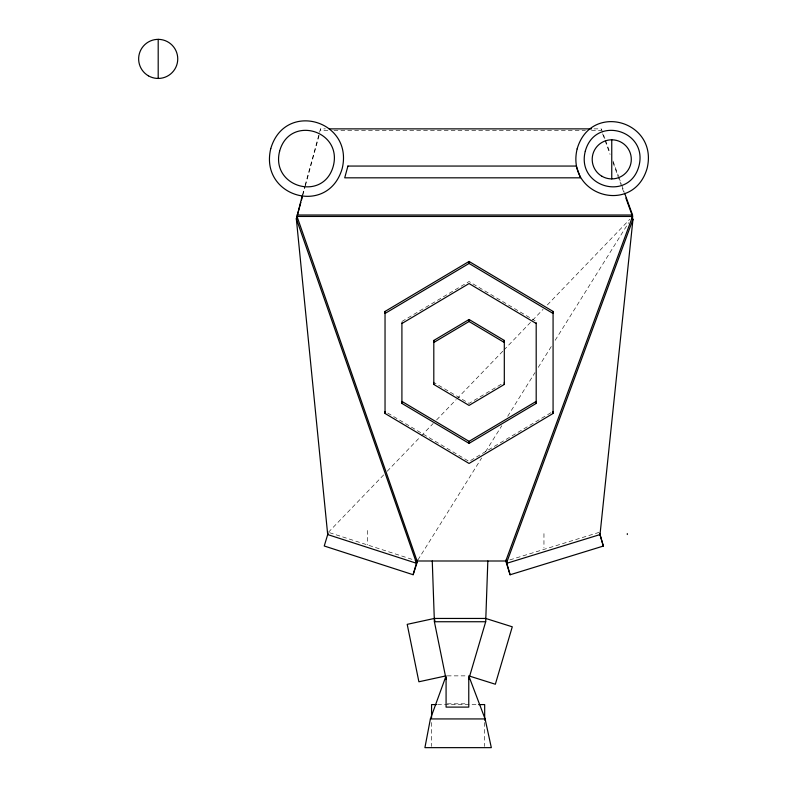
<?xml version="1.0" encoding="UTF-8"?>
<svg xmlns="http://www.w3.org/2000/svg" width="787" height="787" viewBox="0 0 787 787"><rect width="100%" height="100%" fill="white"/><g stroke="black" fill="none" stroke-linecap="round" stroke-linejoin="round"><path stroke-width="0.59" stroke-dasharray="3.94 2.95" d="M302.483 194.95L304.736 186.686M305.051 185.506L320.496 128.871L325.405 128.871M302.808 195.215L305.051 186.952M305.376 185.771L319.856 132.678M417.907 559.97L481.654 457.955M485.559 451.708L501.821 425.688M507.674 416.323L534.993 372.595M538.239 367.391L551.903 345.532M555.15 340.328L628.646 222.701M328.386 532.297L383.771 474.797M387.174 471.256L420.406 436.755M421.252 435.87L433.184 423.485M436.588 419.943L456.185 399.589M457.04 398.704L503.05 350.933M503.896 350.048L543.089 309.35M547.349 304.923L629.994 219.111M401.911 321.48L469.052 281.53L535.14 320.86M501.201 384.272L469.052 403.397L434.837 383.033M550.969 412.693L469.052 461.438L385.04 411.444M509.799 559.921L599.35 532.297M593.988 128.871L601.347 128.871L605.095 139.201M327.854 130.317L320.496 130.317L320.496 128.871M333.993 130.317L585.4 130.317M591.539 130.317L601.347 130.317L601.347 128.871M447.272 675.866L467.567 675.866M447.272 703.814L467.567 703.814M437.602 704.581L478.644 704.581M329.556 532.681L416.087 560.639M605.508 140.352L610.082 152.983M612.994 161.03L618.405 175.954M618.818 177.105L621.317 184.001M621.73 185.142L624.229 192.038M602.596 133.76L604.672 139.506M605.095 140.657L610.082 154.439M612.994 162.476L623.816 192.333M543.955 533.606L543.955 547.959M484.674 722.525L484.674 746.45M431.561 722.525L431.561 746.45M367.47 530.477L367.47 544.83"/><path stroke-width="1.18" d="M553.074 311.436L553.074 413.46L469.052 463.454L385.04 413.46L385.04 311.436L469.052 261.441L553.074 311.436L553.074 313.462L469.052 263.458L469.052 261.441M536.193 322.709L536.193 403.416L469.052 443.376L401.911 403.416L401.911 322.709M504.31 340.456L504.31 384.44L469.052 405.413L433.804 384.44L433.804 340.456L469.052 319.483L504.31 340.456L504.31 342.483L469.052 321.499L469.052 319.483M487.832 561.013L485.697 621.74L468.767 679.161M296.325 218.727L416.569 563.285L327.697 534.57L296.325 218.727L297.014 216.455L632.551 216.455L506.13 560.01L506.307 561.003L417.08 560.993L297.014 216.455L302.159 196.13M632.05 219.563L632.551 216.455M506.297 560.57L506.789 563.285L600.009 534.58L632.964 219.396L632.305 217.123M416.412 562.823L417.1 560.541M445.668 676.997L430.391 718.934L424.911 747.65L491.324 747.65L485.097 718.934L468.767 675.866L468.767 707.11L446.081 707.11L446.081 676.968M297.338 215.274L300.87 202.298M301.519 199.937L302.483 196.396M416.175 562.154L416.864 559.882L417.258 562.026L413.116 574.717L324.244 546.001L328.041 533.438M413.116 574.717L417.08 560.993M506.789 563.285L506.13 560.01M506.789 562.282L632.964 219.396M506.218 561.013L506.946 562.843M469.052 263.458L385.04 313.462L385.04 311.436M401.911 323.506L469.052 283.546L536.193 323.506M469.052 321.499L433.804 342.483L433.804 340.456M469.052 443.376L469.052 441.35L536.193 401.4L536.193 403.416M506.553 560.885L506.13 562.026L510.104 574.776L603.324 546.06L599.684 533.448L600.009 534.58M469.918 676.23L495.348 684.237L512.278 626.806L485.697 618.444L434.394 618.444L407.204 624.347L418.891 681.778L446.081 675.866M329.084 128.871L591.539 128.871M297.014 215.008L632.551 215.008L632.551 217.468M432.26 561.013L434.394 621.74L485.697 621.74M436.392 704.581L431.561 704.581L431.561 717.744M478.644 704.581L484.674 704.581L484.674 720.135M430.391 718.934L485.097 718.934M469.052 441.35L401.911 401.4L401.911 403.416M624.642 193.189L632.551 215.008M625.891 198.078L632.138 215.304M599.684 533.438L603.324 546.06M506.13 561.013L510.104 574.776M434.394 618.444L434.877 620.835M434.394 621.74L446.081 679.161M297.014 216.455L297.25 218.894M627.308 533.606L627.308 534.54M611.755 139.791L611.755 178.905M553.074 411.444L553.074 413.46M504.31 382.423L504.31 384.44M433.804 382.423L433.804 384.44M385.04 411.444L385.04 413.46M158.197 39.35L158.197 78.454M270.748 148.694C259.179 196.809 328.169 216.976 342.197 168.487C353.766 120.372 284.776 100.205 270.748 148.694M279.631 151.163C270.384 186.981 323.418 202.436 333.314 166.018C342.571 130.199 289.527 114.745 279.631 151.163M577.137 148.9C565.804 196.032 633.378 215.776 647.13 168.28C658.463 121.149 590.88 101.405 577.137 148.9M585.292 151.163C576.035 186.981 629.079 202.436 638.965 166.018C648.222 130.199 595.179 114.745 585.292 151.163M347.923 166.057L344.716 177.823L580.481 177.823L576.222 166.057L347.923 166.057M601.976 176.288A19.557 19.557 0 0 0 631.302 159.348A19.557 19.557 0 0 0 601.976 142.417A19.557 19.557 0 0 0 601.976 176.288M148.418 75.837A19.557 19.557 0 0 0 177.744 58.907A19.557 19.557 0 0 0 148.418 41.967A19.557 19.557 0 0 0 148.418 75.837"/></g></svg>
